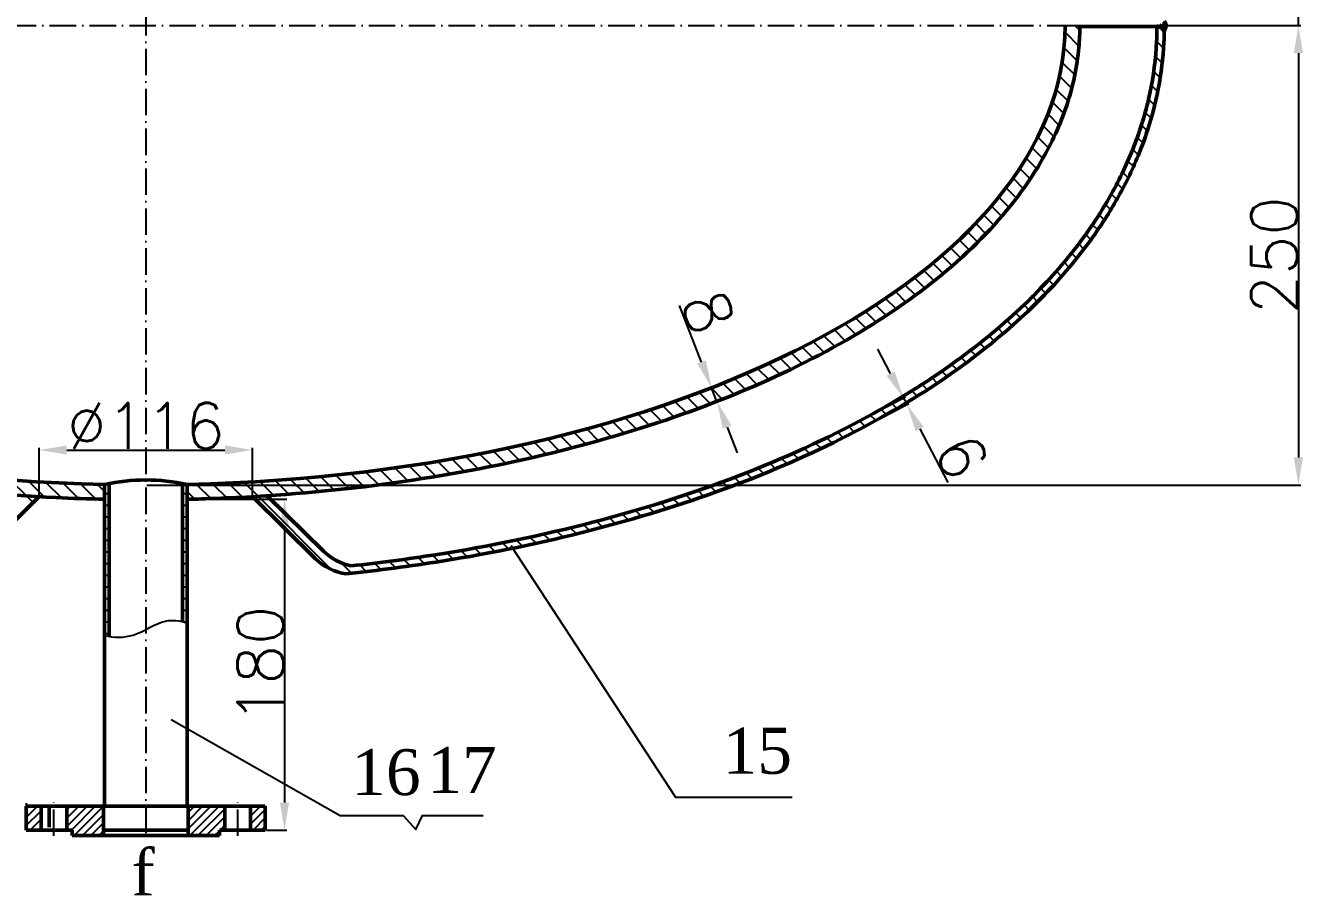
# Model space of a CAD drawing. Header units: millimetres. Extents: x 1843 to 5362, y -55 to 1852.
# Drawn here: x 2645 to 3341, y -52 to 421 of the extents above; entities that cross this region are included whole.
import ezdxf

# ---------------------------------------------------------------- set-up
doc = ezdxf.new("R2010")
doc.units = ezdxf.units.MM
doc.header["$LTSCALE"] = 1.2
doc.linetypes.add('ACAD_ISO10W100', pattern=[18, 12, -3, 0, -3])
for name, color, linetype in [('中心线', 211, 'ACAD_ISO10W100'), ('剖面线', 2, 'Continuous'), ('填充线', 70, 'Continuous'), ('标注线', 131, 'Continuous')]:
    doc.layers.add(name, color=color, linetype=linetype)
doc.layers.add('实体线', color=2, linetype='Continuous', lineweight=50)
doc.styles.get("Standard").update_dxf_attribs({"font": 'txt', "bigfont": 'gbcbig.shx'})
doc.dimstyles.new('ISO-25', dxfattribs={"dimtxt": 25, "dimasz": 15, "dimexe": 1.25, "dimexo": 0.625, "dimtad": 1, "dimdsep": 46, "dimtxsty": 'Standard', "dimcen": 2.5, "dimadec": 0, "dimazin": 0, "dimtfac": 1, "dimtmove": 0, "dimatfit": 3, "dimfxl": 1, "dimarcsym": 0})

# ---------------------------------------------------------------- blocks, each defined once
blk = doc.blocks.new('*D27')
at = {"layer": 'Defpoints', "color": 0}
for p in [(2733.26, 163.15), (2775.76, -16.85), (2786.19, -16.85)]:
    blk.add_point(p, dxfattribs=at)
at = {"layer": '标注线', "color": 0, "lineweight": -2}
for p, q in [((2733.88, 163.15), (2787.44, 163.15)), ((2786.19, 148.15), (2786.19, -1.85)), ((2776.38, -16.85), (2787.44, -16.85))]:
    blk.add_line(p, q, dxfattribs=at)
at = {"layer": '标注线', "color": 0}
for points in [[(2783.69, 148.15), (2788.69, 148.15), (2786.19, 163.15)], [(2783.69, -1.85), (2788.69, -1.85), (2786.19, -16.85)]]:
    blk.add_solid(points, dxfattribs=at)
at = {"layer": '标注线', "color": 0, "insert": (2773.07, 73.15), "char_height": 25, "attachment_point": 5, "rotation": 90}
blk.add_mtext('180', dxfattribs=at)
blk = doc.blocks.new('*D28')
at = {"layer": 'Defpoints', "color": 0}
for p in [(2768.76, 189.96), (2652.76, 164.57), (2768.76, 164.57)]:
    blk.add_point(p, dxfattribs=at)
at = {"layer": '标注线', "color": 0, "lineweight": -2}
for p, q in [((2652.76, 165.2), (2652.76, 191.21)), ((2667.76, 189.96), (2753.76, 189.96)), ((2768.76, 165.2), (2768.76, 191.21))]:
    blk.add_line(p, q, dxfattribs=at)
at = {"layer": '标注线', "color": 0}
for points in [[(2667.76, 192.46), (2667.76, 187.46), (2652.76, 189.96)], [(2753.76, 192.46), (2753.76, 187.46), (2768.76, 189.96)]]:
    blk.add_solid(points, dxfattribs=at)
at = {"layer": '标注线', "color": 0, "insert": (2710.76, 203.08), "char_height": 25, "attachment_point": 5}
blk.add_mtext('%%C116', dxfattribs=at)
blk = doc.blocks.new('*D29')
at = {"layer": 'Defpoints', "color": 0}
for p in [(3018.51, 223.87), (3018.51, 223.87), (3021.42, 216.42)]:
    blk.add_point(p, dxfattribs=at)
at = {"layer": '标注线', "color": 0, "lineweight": -2}
for p, q in [((3013.05, 237.84), (3001.08, 268.5)), ((3017.93, 223.64), (3017.35, 223.41)), ((3021.42, 216.42), (3018.51, 223.87)), ((3020.84, 216.19), (3020.26, 215.96)), ((3026.88, 202.44), (3032.33, 188.47))]:
    blk.add_line(p, q, dxfattribs=at)
at = {"layer": '标注线', "color": 0}
for points in [[(3015.38, 238.75), (3010.72, 236.93), (3018.51, 223.87)], [(3029.2, 203.35), (3024.55, 201.53), (3021.42, 216.42)]]:
    blk.add_solid(points, dxfattribs=at)
at = {"layer": '标注线', "color": 0, "insert": (3016.56, 264.93), "char_height": 25, "attachment_point": 5, "rotation": 291.33061}
blk.add_mtext('8', dxfattribs=at)
blk = doc.blocks.new('*D30')
at = {"layer": 'Defpoints', "color": 0}
for p in [(3210.76, 420.9), (2710.76, 170.9), (3337.65, 170.9)]:
    blk.add_point(p, dxfattribs=at)
at = {"layer": '标注线', "color": 0, "lineweight": -2}
for p, q in [((3211.38, 420.9), (3338.9, 420.9)), ((3337.65, 405.9), (3337.65, 185.9)), ((2711.38, 170.9), (3338.9, 170.9))]:
    blk.add_line(p, q, dxfattribs=at)
at = {"layer": '标注线', "color": 0}
for points in [[(3335.15, 405.9), (3340.15, 405.9), (3337.65, 420.9)], [(3335.15, 185.9), (3340.15, 185.9), (3337.65, 170.9)]]:
    blk.add_solid(points, dxfattribs=at)
at = {"layer": '标注线', "color": 0, "insert": (3324.52, 295.9), "char_height": 25, "attachment_point": 5, "rotation": 90}
blk.add_mtext('250', dxfattribs=at)
blk = doc.blocks.new('*D31')
at = {"layer": 'Defpoints', "color": 0}
for p in [(3210.76, 445.9), (3337.65, 445.9), (3210.76, 420.9)]:
    blk.add_point(p, dxfattribs=at)
at = {"layer": '标注线', "color": 0, "lineweight": -2}
for p, q in [((3337.65, 460.9), (3337.65, 518.82)), ((3211.38, 445.9), (3338.9, 445.9)), ((3337.65, 420.9), (3337.65, 445.9)), ((3211.38, 420.9), (3338.9, 420.9)), ((3337.65, 405.9), (3337.65, 390.9))]:
    blk.add_line(p, q, dxfattribs=at)
at = {"layer": '标注线', "color": 0}
for points in [[(3335.15, 460.9), (3340.15, 460.9), (3337.65, 445.9)], [(3335.15, 405.9), (3340.15, 405.9), (3337.65, 420.9)]]:
    blk.add_solid(points, dxfattribs=at)
at = {"layer": '标注线', "color": 0, "insert": (3324.52, 497.36), "char_height": 25, "attachment_point": 5, "rotation": 90}
blk.add_mtext('25', dxfattribs=at)

msp = doc.modelspace()

# ---------------------------------------------------------------- hatches: boundary and pattern name
at = {"layer": '填充线'}
h = msp.add_hatch(dxfattribs=at)
h.set_pattern_fill('ANSI31', color=256, scale=2, angle=90, style=0)
edge = h.paths.add_edge_path()
edge.add_ellipse((2710.757, 420.9), major_axis=(-500, 0), ratio=0.5, start_angle=360, end_angle=447.420819, ccw=False)
edge.add_line((2210.757, 420.9), (2202.757, 420.9))
edge.add_spline(control_points=[(2202.757, 420.9), (2202.757, 413.134), (2203.438, 405.367), (2206.151, 389.924), (2208.181, 382.249), (2213.556, 367.066), (2216.9, 359.559), (2228.729, 337.571), (2239.05, 323.429), (2264.21, 296.413), (2279.049, 283.535), (2312.78, 259.34), (2331.673, 248.023), (2372.959, 227.228), (2395.353, 217.751), (2442.995, 200.886), (2468.243, 193.499), (2520.858, 181.015), (2548.225, 175.919), (2604.28, 168.159), (2632.967, 165.496), (2670.664, 163.66), (2679.455, 163.348), (2688.257, 163.152)], knot_values=[6.2831853, 6.2831853, 6.2831853, 6.2831853, 6.3707796, 6.3707796, 6.458374, 6.458374, 6.5459683, 6.5459683, 6.7189561, 6.7189561, 6.8919439, 6.8919439, 7.0649317, 7.0649317, 7.2379195, 7.2379195, 7.4109073, 7.4109073, 7.5838951, 7.5838951, 7.7568829, 7.7568829, 7.8093242, 7.8093242, 7.8093242, 7.8093242], degree=3, periodic=0)
edge.add_line((2688.257, 163.152), (2688.257, 171.154))
edge = h.paths.add_edge_path()
edge.add_spline(control_points=[(2733.257, 163.152), (2738.499, 163.269), (2743.737, 163.427), (2777.949, 164.727), (2806.74, 167.085), (2863.106, 174.248), (2890.679, 179.052), (2943.801, 190.973), (2969.349, 198.089), (3017.679, 214.439), (3040.459, 223.673), (3082.593, 244.013), (3101.947, 255.119), (3136.662, 278.927), (3152.025, 291.629), (3178.285, 318.333), (3189.183, 332.336), (3203.489, 356.842), (3208.169, 367.094), (3215.067, 387.899), (3217.283, 398.451), (3218.581, 412.996), (3218.757, 416.948), (3218.757, 420.9)], knot_values=[7.8986391, 7.8986391, 7.8986391, 7.8986391, 7.9298707, 7.9298707, 8.1028585, 8.1028585, 8.2758463, 8.2758463, 8.4488341, 8.4488341, 8.6218219, 8.6218219, 8.7948097, 8.7948097, 8.9677975, 8.9677975, 9.1407853, 9.1407853, 9.2604941, 9.2604941, 9.3802028, 9.3802028, 9.424778, 9.424778, 9.424778, 9.424778], degree=3, periodic=0)
edge.add_line((3218.757, 420.9), (3210.757, 420.9))
edge.add_ellipse((2710.757, 420.9), major_axis=(-500, 0), ratio=0.5, start_angle=452.579181, end_angle=540, ccw=False)
edge.add_line((2733.257, 171.154), (2733.257, 163.152))
h = msp.add_hatch(dxfattribs=at)
h.set_pattern_fill('ANSI37', color=256, scale=0.5, style=0)
edge = h.paths.add_edge_path()
edge.add_line((3264.757, 423.481), (3261.757, 421.4))
edge.add_line((3261.757, 421.4), (3260.757, 421.4))
edge.add_line((3260.757, 421.4), (3260.757, 420.9))
edge.add_spline(control_points=[(3260.757, 420.9), (3260.757, 420.734), (3260.757, 420.567), (3260.756, 420.4)], knot_values=[9.4233494, 9.4233494, 9.4233494, 9.4233494, 9.424778, 9.424778, 9.424778, 9.424778], degree=3, periodic=0)
edge.add_line((3260.756, 420.4), (3261.757, 420.4))
edge.add_line((3261.757, 420.4), (3264.763, 418.327))
edge.add_arc((3261.757, 420.9), 3.957, 319.430188, 400.701514)
h = msp.add_hatch(dxfattribs=at)
h.set_pattern_fill('ANSI31', color=256, scale=2, angle=135, style=0)
h.set_pattern_definition([(180, (0, 20.251), (-1e-15, -6.35), [])])
edge = h.paths.add_edge_path()
edge.add_arc((2710.757, 72.046), 101.629, 77.209124, 78.650459)
edge.add_line((2730.757, 171.688), (2730.757, 96.547))
edge.add_line((2730.757, 96.547), (2730.767, 96.544))
edge.add_line((2730.767, 96.544), (2730.776, 96.542))
edge.add_line((2730.776, 96.542), (2730.786, 96.54))
edge.add_line((2730.786, 96.54), (2730.796, 96.537))
edge.add_line((2730.796, 96.537), (2730.806, 96.535))
edge.add_line((2730.806, 96.535), (2730.815, 96.532))
edge.add_line((2730.815, 96.532), (2730.825, 96.53))
edge.add_line((2730.825, 96.53), (2730.835, 96.528))
edge.add_line((2730.835, 96.528), (2730.845, 96.525))
edge.add_line((2730.845, 96.525), (2730.854, 96.523))
edge.add_line((2730.854, 96.523), (2730.864, 96.52))
edge.add_line((2730.864, 96.52), (2730.874, 96.518))
edge.add_line((2730.874, 96.518), (2730.884, 96.515))
edge.add_line((2730.884, 96.515), (2730.893, 96.513))
edge.add_line((2730.893, 96.513), (2730.903, 96.511))
edge.add_line((2730.903, 96.511), (2730.913, 96.508))
edge.add_line((2730.913, 96.508), (2730.923, 96.506))
edge.add_line((2730.923, 96.506), (2730.933, 96.503))
edge.add_line((2730.933, 96.503), (2730.942, 96.501))
edge.add_line((2730.942, 96.501), (2730.952, 96.498))
edge.add_line((2730.952, 96.498), (2730.962, 96.496))
edge.add_line((2730.962, 96.496), (2730.972, 96.493))
edge.add_line((2730.972, 96.493), (2730.981, 96.491))
edge.add_line((2730.981, 96.491), (2730.991, 96.488))
edge.add_line((2730.991, 96.488), (2731.001, 96.486))
edge.add_line((2731.001, 96.486), (2731.011, 96.483))
edge.add_line((2731.011, 96.483), (2731.02, 96.481))
edge.add_line((2731.02, 96.481), (2731.03, 96.478))
edge.add_line((2731.03, 96.478), (2731.04, 96.476))
edge.add_line((2731.04, 96.476), (2731.05, 96.473))
edge.add_line((2731.05, 96.473), (2731.059, 96.471))
edge.add_line((2731.059, 96.471), (2731.069, 96.468))
edge.add_line((2731.069, 96.468), (2731.079, 96.466))
edge.add_line((2731.079, 96.466), (2731.089, 96.463))
edge.add_line((2731.089, 96.463), (2731.098, 96.461))
edge.add_line((2731.098, 96.461), (2731.108, 96.458))
edge.add_line((2731.108, 96.458), (2731.118, 96.456))
edge.add_line((2731.118, 96.456), (2731.128, 96.453))
edge.add_line((2731.128, 96.453), (2731.138, 96.451))
edge.add_line((2731.138, 96.451), (2731.147, 96.448))
edge.add_line((2731.147, 96.448), (2731.157, 96.446))
edge.add_line((2731.157, 96.446), (2731.167, 96.443))
edge.add_line((2731.167, 96.443), (2731.177, 96.441))
edge.add_line((2731.177, 96.441), (2731.186, 96.438))
edge.add_line((2731.186, 96.438), (2731.196, 96.436))
edge.add_line((2731.196, 96.436), (2731.206, 96.433))
edge.add_line((2731.206, 96.433), (2731.216, 96.43))
edge.add_line((2731.216, 96.43), (2731.225, 96.428))
edge.add_line((2731.225, 96.428), (2731.235, 96.425))
edge.add_line((2731.235, 96.425), (2731.245, 96.423))
edge.add_line((2731.245, 96.423), (2731.255, 96.42))
edge.add_line((2731.255, 96.42), (2731.264, 96.418))
edge.add_line((2731.264, 96.418), (2731.274, 96.415))
edge.add_line((2731.274, 96.415), (2731.284, 96.412))
edge.add_line((2731.284, 96.412), (2731.294, 96.41))
edge.add_line((2731.294, 96.41), (2731.303, 96.407))
edge.add_line((2731.303, 96.407), (2731.313, 96.405))
edge.add_line((2731.313, 96.405), (2731.323, 96.402))
edge.add_line((2731.323, 96.402), (2731.333, 96.4))
edge.add_line((2731.333, 96.4), (2731.343, 96.397))
edge.add_line((2731.343, 96.397), (2731.352, 96.394))
edge.add_line((2731.352, 96.394), (2731.362, 96.392))
edge.add_line((2731.362, 96.392), (2731.372, 96.389))
edge.add_line((2731.372, 96.389), (2731.382, 96.386))
edge.add_line((2731.382, 96.386), (2731.391, 96.384))
edge.add_line((2731.391, 96.384), (2731.401, 96.381))
edge.add_line((2731.401, 96.381), (2731.411, 96.379))
edge.add_line((2731.411, 96.379), (2731.421, 96.376))
edge.add_line((2731.421, 96.376), (2731.43, 96.373))
edge.add_line((2731.43, 96.373), (2731.44, 96.371))
edge.add_line((2731.44, 96.371), (2731.45, 96.368))
edge.add_line((2731.45, 96.368), (2731.46, 96.365))
edge.add_line((2731.46, 96.365), (2731.469, 96.363))
edge.add_line((2731.469, 96.363), (2731.479, 96.36))
edge.add_line((2731.479, 96.36), (2731.489, 96.357))
edge.add_line((2731.489, 96.357), (2731.499, 96.355))
edge.add_line((2731.499, 96.355), (2731.509, 96.352))
edge.add_line((2731.509, 96.352), (2731.518, 96.349))
edge.add_line((2731.518, 96.349), (2731.528, 96.347))
edge.add_line((2731.528, 96.347), (2731.538, 96.344))
edge.add_line((2731.538, 96.344), (2731.548, 96.341))
edge.add_line((2731.548, 96.341), (2731.557, 96.339))
edge.add_line((2731.557, 96.339), (2731.567, 96.336))
edge.add_line((2731.567, 96.336), (2731.577, 96.333))
edge.add_line((2731.577, 96.333), (2731.587, 96.331))
edge.add_line((2731.587, 96.331), (2731.596, 96.328))
edge.add_line((2731.596, 96.328), (2731.606, 96.325))
edge.add_line((2731.606, 96.325), (2731.616, 96.323))
edge.add_line((2731.616, 96.323), (2731.626, 96.32))
edge.add_line((2731.626, 96.32), (2731.636, 96.317))
edge.add_line((2731.636, 96.317), (2731.645, 96.315))
edge.add_line((2731.645, 96.315), (2731.655, 96.312))
edge.add_line((2731.655, 96.312), (2731.665, 96.309))
edge.add_line((2731.665, 96.309), (2731.675, 96.306))
edge.add_line((2731.675, 96.306), (2731.684, 96.304))
edge.add_line((2731.684, 96.304), (2731.694, 96.301))
edge.add_line((2731.694, 96.301), (2731.704, 96.298))
edge.add_line((2731.704, 96.298), (2731.714, 96.295))
edge.add_line((2731.714, 96.295), (2731.723, 96.293))
edge.add_line((2731.723, 96.293), (2731.733, 96.29))
edge.add_line((2731.733, 96.29), (2731.743, 96.287))
edge.add_line((2731.743, 96.287), (2731.753, 96.284))
edge.add_line((2731.753, 96.284), (2731.762, 96.282))
edge.add_line((2731.762, 96.282), (2731.772, 96.279))
edge.add_line((2731.772, 96.279), (2731.782, 96.276))
edge.add_line((2731.782, 96.276), (2731.792, 96.273))
edge.add_line((2731.792, 96.273), (2731.802, 96.271))
edge.add_line((2731.802, 96.271), (2731.811, 96.268))
edge.add_line((2731.811, 96.268), (2731.821, 96.265))
edge.add_line((2731.821, 96.265), (2731.831, 96.262))
edge.add_line((2731.831, 96.262), (2731.841, 96.26))
edge.add_line((2731.841, 96.26), (2731.85, 96.257))
edge.add_line((2731.85, 96.257), (2731.86, 96.254))
edge.add_line((2731.86, 96.254), (2731.87, 96.251))
edge.add_line((2731.87, 96.251), (2731.88, 96.248))
edge.add_line((2731.88, 96.248), (2731.889, 96.246))
edge.add_line((2731.889, 96.246), (2731.899, 96.243))
edge.add_line((2731.899, 96.243), (2731.909, 96.24))
edge.add_line((2731.909, 96.24), (2731.919, 96.237))
edge.add_line((2731.919, 96.237), (2731.929, 96.234))
edge.add_line((2731.929, 96.234), (2731.938, 96.232))
edge.add_line((2731.938, 96.232), (2731.948, 96.229))
edge.add_line((2731.948, 96.229), (2731.958, 96.226))
edge.add_line((2731.958, 96.226), (2731.968, 96.223))
edge.add_line((2731.968, 96.223), (2731.977, 96.22))
edge.add_line((2731.977, 96.22), (2731.987, 96.217))
edge.add_line((2731.987, 96.217), (2731.997, 96.215))
edge.add_line((2731.997, 96.215), (2732.007, 96.212))
edge.add_line((2732.007, 96.212), (2732.016, 96.209))
edge.add_line((2732.016, 96.209), (2732.026, 96.206))
edge.add_line((2732.026, 96.206), (2732.036, 96.203))
edge.add_line((2732.036, 96.203), (2732.046, 96.2))
edge.add_line((2732.046, 96.2), (2732.055, 96.198))
edge.add_line((2732.055, 96.198), (2732.065, 96.195))
edge.add_line((2732.065, 96.195), (2732.075, 96.192))
edge.add_line((2732.075, 96.192), (2732.085, 96.189))
edge.add_line((2732.085, 96.189), (2732.095, 96.186))
edge.add_line((2732.095, 96.186), (2732.104, 96.183))
edge.add_line((2732.104, 96.183), (2732.114, 96.18))
edge.add_line((2732.114, 96.18), (2732.124, 96.177))
edge.add_line((2732.124, 96.177), (2732.134, 96.175))
edge.add_line((2732.134, 96.175), (2732.143, 96.172))
edge.add_line((2732.143, 96.172), (2732.153, 96.169))
edge.add_line((2732.153, 96.169), (2732.163, 96.166))
edge.add_line((2732.163, 96.166), (2732.173, 96.163))
edge.add_line((2732.173, 96.163), (2732.182, 96.16))
edge.add_line((2732.182, 96.16), (2732.192, 96.157))
edge.add_line((2732.192, 96.157), (2732.202, 96.154))
edge.add_line((2732.202, 96.154), (2732.212, 96.151))
edge.add_line((2732.212, 96.151), (2732.222, 96.149))
edge.add_line((2732.222, 96.149), (2732.231, 96.146))
edge.add_line((2732.231, 96.146), (2732.241, 96.143))
edge.add_line((2732.241, 96.143), (2732.251, 96.14))
edge.add_line((2732.251, 96.14), (2732.261, 96.137))
edge.add_line((2732.261, 96.137), (2732.27, 96.134))
edge.add_line((2732.27, 96.134), (2732.28, 96.131))
edge.add_line((2732.28, 96.131), (2732.29, 96.128))
edge.add_line((2732.29, 96.128), (2732.3, 96.125))
edge.add_line((2732.3, 96.125), (2732.309, 96.122))
edge.add_line((2732.309, 96.122), (2732.319, 96.119))
edge.add_line((2732.319, 96.119), (2732.329, 96.116))
edge.add_line((2732.329, 96.116), (2732.339, 96.113))
edge.add_line((2732.339, 96.113), (2732.349, 96.11))
edge.add_line((2732.349, 96.11), (2732.358, 96.107))
edge.add_line((2732.358, 96.107), (2732.368, 96.104))
edge.add_line((2732.368, 96.104), (2732.378, 96.101))
edge.add_line((2732.378, 96.101), (2732.388, 96.099))
edge.add_line((2732.388, 96.099), (2732.397, 96.096))
edge.add_line((2732.397, 96.096), (2732.407, 96.093))
edge.add_line((2732.407, 96.093), (2732.417, 96.09))
edge.add_line((2732.417, 96.09), (2732.427, 96.087))
edge.add_line((2732.427, 96.087), (2732.436, 96.084))
edge.add_line((2732.436, 96.084), (2732.446, 96.081))
edge.add_line((2732.446, 96.081), (2732.456, 96.078))
edge.add_line((2732.456, 96.078), (2732.466, 96.075))
edge.add_line((2732.466, 96.075), (2732.476, 96.072))
edge.add_line((2732.476, 96.072), (2732.485, 96.069))
edge.add_line((2732.485, 96.069), (2732.495, 96.066))
edge.add_line((2732.495, 96.066), (2732.505, 96.063))
edge.add_line((2732.505, 96.063), (2732.515, 96.06))
edge.add_line((2732.515, 96.06), (2732.524, 96.057))
edge.add_line((2732.524, 96.057), (2732.534, 96.054))
edge.add_line((2732.534, 96.054), (2732.544, 96.051))
edge.add_line((2732.544, 96.051), (2732.554, 96.048))
edge.add_line((2732.554, 96.048), (2732.563, 96.045))
edge.add_line((2732.563, 96.045), (2732.573, 96.042))
edge.add_line((2732.573, 96.042), (2732.583, 96.038))
edge.add_line((2732.583, 96.038), (2732.593, 96.035))
edge.add_line((2732.593, 96.035), (2732.602, 96.032))
edge.add_line((2732.602, 96.032), (2732.612, 96.029))
edge.add_line((2732.612, 96.029), (2732.622, 96.026))
edge.add_line((2732.622, 96.026), (2732.632, 96.023))
edge.add_line((2732.632, 96.023), (2732.642, 96.02))
edge.add_line((2732.642, 96.02), (2732.651, 96.017))
edge.add_line((2732.651, 96.017), (2732.661, 96.014))
edge.add_line((2732.661, 96.014), (2732.671, 96.011))
edge.add_line((2732.671, 96.011), (2732.681, 96.008))
edge.add_line((2732.681, 96.008), (2732.69, 96.005))
edge.add_line((2732.69, 96.005), (2732.7, 96.002))
edge.add_line((2732.7, 96.002), (2732.71, 95.999))
edge.add_line((2732.71, 95.999), (2732.72, 95.996))
edge.add_line((2732.72, 95.996), (2732.729, 95.993))
edge.add_line((2732.729, 95.993), (2732.739, 95.989))
edge.add_line((2732.739, 95.989), (2732.749, 95.986))
edge.add_line((2732.749, 95.986), (2732.759, 95.983))
edge.add_line((2732.759, 95.983), (2732.769, 95.98))
edge.add_line((2732.769, 95.98), (2732.778, 95.977))
edge.add_line((2732.778, 95.977), (2732.788, 95.974))
edge.add_line((2732.788, 95.974), (2732.798, 95.971))
edge.add_line((2732.798, 95.971), (2732.808, 95.968))
edge.add_line((2732.808, 95.968), (2732.817, 95.965))
edge.add_line((2732.817, 95.965), (2732.827, 95.962))
edge.add_line((2732.827, 95.962), (2732.837, 95.958))
edge.add_line((2732.837, 95.958), (2732.847, 95.955))
edge.add_line((2732.847, 95.955), (2732.856, 95.952))
edge.add_line((2732.856, 95.952), (2732.866, 95.949))
edge.add_line((2732.866, 95.949), (2732.876, 95.946))
edge.add_line((2732.876, 95.946), (2732.886, 95.943))
edge.add_line((2732.886, 95.943), (2732.896, 95.94))
edge.add_line((2732.896, 95.94), (2732.905, 95.937))
edge.add_line((2732.905, 95.937), (2732.915, 95.933))
edge.add_line((2732.915, 95.933), (2732.925, 95.93))
edge.add_line((2732.925, 95.93), (2732.935, 95.927))
edge.add_line((2732.935, 95.927), (2732.944, 95.924))
edge.add_line((2732.944, 95.924), (2732.954, 95.921))
edge.add_line((2732.954, 95.921), (2732.964, 95.918))
edge.add_line((2732.964, 95.918), (2732.974, 95.914))
edge.add_line((2732.974, 95.914), (2732.983, 95.911))
edge.add_line((2732.983, 95.911), (2732.993, 95.908))
edge.add_line((2732.993, 95.908), (2733.003, 95.905))
edge.add_line((2733.003, 95.905), (2733.013, 95.902))
edge.add_line((2733.013, 95.902), (2733.022, 95.899))
edge.add_line((2733.022, 95.899), (2733.032, 95.895))
edge.add_line((2733.032, 95.895), (2733.042, 95.892))
edge.add_line((2733.042, 95.892), (2733.052, 95.889))
edge.add_line((2733.052, 95.889), (2733.062, 95.886))
edge.add_line((2733.062, 95.886), (2733.071, 95.883))
edge.add_line((2733.071, 95.883), (2733.081, 95.879))
edge.add_line((2733.081, 95.879), (2733.091, 95.876))
edge.add_line((2733.091, 95.876), (2733.101, 95.873))
edge.add_line((2733.101, 95.873), (2733.11, 95.87))
edge.add_line((2733.11, 95.87), (2733.12, 95.867))
edge.add_line((2733.12, 95.867), (2733.13, 95.863))
edge.add_line((2733.13, 95.863), (2733.14, 95.86))
edge.add_line((2733.14, 95.86), (2733.149, 95.857))
edge.add_line((2733.149, 95.857), (2733.159, 95.854))
edge.add_line((2733.159, 95.854), (2733.169, 95.85))
edge.add_line((2733.169, 95.85), (2733.179, 95.847))
edge.add_line((2733.179, 95.847), (2733.188, 95.844))
edge.add_line((2733.188, 95.844), (2733.198, 95.841))
edge.add_line((2733.198, 95.841), (2733.208, 95.838))
edge.add_line((2733.208, 95.838), (2733.218, 95.834))
edge.add_line((2733.218, 95.834), (2733.228, 95.831))
edge.add_line((2733.228, 95.831), (2733.237, 95.828))
edge.add_line((2733.237, 95.828), (2733.247, 95.825))
edge.add_line((2733.247, 95.825), (2733.257, 95.821))
edge.add_line((2733.257, 95.821), (2733.257, 171.154))
edge = h.paths.add_edge_path()
edge.add_arc((2710.757, 72.046), 101.629, 101.349541, 102.790876)
edge.add_line((2688.257, 171.154), (2688.257, 89.086))
edge.add_line((2688.257, 89.086), (2688.267, 89.084))
edge.add_line((2688.267, 89.084), (2688.276, 89.082))
edge.add_line((2688.276, 89.082), (2688.286, 89.079))
edge.add_line((2688.286, 89.079), (2688.296, 89.077))
edge.add_line((2688.296, 89.077), (2688.305, 89.075))
edge.add_line((2688.305, 89.075), (2688.315, 89.072))
edge.add_line((2688.315, 89.072), (2688.325, 89.07))
edge.add_line((2688.325, 89.07), (2688.334, 89.068))
edge.add_line((2688.334, 89.068), (2688.344, 89.065))
edge.add_line((2688.344, 89.065), (2688.354, 89.063))
edge.add_line((2688.354, 89.063), (2688.364, 89.061))
edge.add_line((2688.364, 89.061), (2688.373, 89.058))
edge.add_line((2688.373, 89.058), (2688.383, 89.056))
edge.add_line((2688.383, 89.056), (2688.393, 89.054))
edge.add_line((2688.393, 89.054), (2688.402, 89.051))
edge.add_line((2688.402, 89.051), (2688.412, 89.049))
edge.add_line((2688.412, 89.049), (2688.422, 89.047))
edge.add_line((2688.422, 89.047), (2688.431, 89.044))
edge.add_line((2688.431, 89.044), (2688.441, 89.042))
edge.add_line((2688.441, 89.042), (2688.451, 89.04))
edge.add_line((2688.451, 89.04), (2688.461, 89.038))
edge.add_line((2688.461, 89.038), (2688.47, 89.035))
edge.add_line((2688.47, 89.035), (2688.48, 89.033))
edge.add_line((2688.48, 89.033), (2688.49, 89.031))
edge.add_line((2688.49, 89.031), (2688.499, 89.028))
edge.add_line((2688.499, 89.028), (2688.509, 89.026))
edge.add_line((2688.509, 89.026), (2688.519, 89.024))
edge.add_line((2688.519, 89.024), (2688.529, 89.022))
edge.add_line((2688.529, 89.022), (2688.538, 89.019))
edge.add_line((2688.538, 89.019), (2688.548, 89.017))
edge.add_line((2688.548, 89.017), (2688.558, 89.015))
edge.add_line((2688.558, 89.015), (2688.567, 89.012))
edge.add_line((2688.567, 89.012), (2688.577, 89.01))
edge.add_line((2688.577, 89.01), (2688.587, 89.008))
edge.add_line((2688.587, 89.008), (2688.597, 89.006))
edge.add_line((2688.597, 89.006), (2688.606, 89.003))
edge.add_line((2688.606, 89.003), (2688.616, 89.001))
edge.add_line((2688.616, 89.001), (2688.626, 88.999))
edge.add_line((2688.626, 88.999), (2688.635, 88.997))
edge.add_line((2688.635, 88.997), (2688.645, 88.994))
edge.add_line((2688.645, 88.994), (2688.655, 88.992))
edge.add_line((2688.655, 88.992), (2688.665, 88.99))
edge.add_line((2688.665, 88.99), (2688.674, 88.988))
edge.add_line((2688.674, 88.988), (2688.684, 88.985))
edge.add_line((2688.684, 88.985), (2688.694, 88.983))
edge.add_line((2688.694, 88.983), (2688.703, 88.981))
edge.add_line((2688.703, 88.981), (2688.713, 88.979))
edge.add_line((2688.713, 88.979), (2688.723, 88.977))
edge.add_line((2688.723, 88.977), (2688.733, 88.974))
edge.add_line((2688.733, 88.974), (2688.742, 88.972))
edge.add_line((2688.742, 88.972), (2688.752, 88.97))
edge.add_line((2688.752, 88.97), (2688.762, 88.968))
edge.add_line((2688.762, 88.968), (2688.772, 88.965))
edge.add_line((2688.772, 88.965), (2688.781, 88.963))
edge.add_line((2688.781, 88.963), (2688.791, 88.961))
edge.add_line((2688.791, 88.961), (2688.801, 88.959))
edge.add_line((2688.801, 88.959), (2688.81, 88.957))
edge.add_line((2688.81, 88.957), (2688.82, 88.954))
edge.add_line((2688.82, 88.954), (2688.83, 88.952))
edge.add_line((2688.83, 88.952), (2688.84, 88.95))
edge.add_line((2688.84, 88.95), (2688.849, 88.948))
edge.add_line((2688.849, 88.948), (2688.859, 88.946))
edge.add_line((2688.859, 88.946), (2688.869, 88.943))
edge.add_line((2688.869, 88.943), (2688.879, 88.941))
edge.add_line((2688.879, 88.941), (2688.888, 88.939))
edge.add_line((2688.888, 88.939), (2688.898, 88.937))
edge.add_line((2688.898, 88.937), (2688.908, 88.935))
edge.add_line((2688.908, 88.935), (2688.918, 88.933))
edge.add_line((2688.918, 88.933), (2688.927, 88.93))
edge.add_line((2688.927, 88.93), (2688.937, 88.928))
edge.add_line((2688.937, 88.928), (2688.947, 88.926))
edge.add_line((2688.947, 88.926), (2688.956, 88.924))
edge.add_line((2688.956, 88.924), (2688.966, 88.922))
edge.add_line((2688.966, 88.922), (2688.976, 88.92))
edge.add_line((2688.976, 88.92), (2688.986, 88.917))
edge.add_line((2688.986, 88.917), (2688.995, 88.915))
edge.add_line((2688.995, 88.915), (2689.005, 88.913))
edge.add_line((2689.005, 88.913), (2689.015, 88.911))
edge.add_line((2689.015, 88.911), (2689.025, 88.909))
edge.add_line((2689.025, 88.909), (2689.034, 88.907))
edge.add_line((2689.034, 88.907), (2689.044, 88.905))
edge.add_line((2689.044, 88.905), (2689.054, 88.903))
edge.add_line((2689.054, 88.903), (2689.064, 88.9))
edge.add_line((2689.064, 88.9), (2689.073, 88.898))
edge.add_line((2689.073, 88.898), (2689.083, 88.896))
edge.add_line((2689.083, 88.896), (2689.093, 88.894))
edge.add_line((2689.093, 88.894), (2689.103, 88.892))
edge.add_line((2689.103, 88.892), (2689.112, 88.89))
edge.add_line((2689.112, 88.89), (2689.122, 88.888))
edge.add_line((2689.122, 88.888), (2689.132, 88.886))
edge.add_line((2689.132, 88.886), (2689.142, 88.883))
edge.add_line((2689.142, 88.883), (2689.151, 88.881))
edge.add_line((2689.151, 88.881), (2689.161, 88.879))
edge.add_line((2689.161, 88.879), (2689.171, 88.877))
edge.add_line((2689.171, 88.877), (2689.181, 88.875))
edge.add_line((2689.181, 88.875), (2689.19, 88.873))
edge.add_line((2689.19, 88.873), (2689.2, 88.871))
edge.add_line((2689.2, 88.871), (2689.21, 88.869))
edge.add_line((2689.21, 88.869), (2689.22, 88.867))
edge.add_line((2689.22, 88.867), (2689.229, 88.865))
edge.add_line((2689.229, 88.865), (2689.239, 88.863))
edge.add_line((2689.239, 88.863), (2689.249, 88.86))
edge.add_line((2689.249, 88.86), (2689.259, 88.858))
edge.add_line((2689.259, 88.858), (2689.268, 88.856))
edge.add_line((2689.268, 88.856), (2689.278, 88.854))
edge.add_line((2689.278, 88.854), (2689.288, 88.852))
edge.add_line((2689.288, 88.852), (2689.298, 88.85))
edge.add_line((2689.298, 88.85), (2689.307, 88.848))
edge.add_line((2689.307, 88.848), (2689.317, 88.846))
edge.add_line((2689.317, 88.846), (2689.327, 88.844))
edge.add_line((2689.327, 88.844), (2689.337, 88.842))
edge.add_line((2689.337, 88.842), (2689.346, 88.84))
edge.add_line((2689.346, 88.84), (2689.356, 88.838))
edge.add_line((2689.356, 88.838), (2689.366, 88.836))
edge.add_line((2689.366, 88.836), (2689.376, 88.834))
edge.add_line((2689.376, 88.834), (2689.386, 88.832))
edge.add_line((2689.386, 88.832), (2689.395, 88.83))
edge.add_line((2689.395, 88.83), (2689.405, 88.828))
edge.add_line((2689.405, 88.828), (2689.415, 88.826))
edge.add_line((2689.415, 88.826), (2689.425, 88.824))
edge.add_line((2689.425, 88.824), (2689.434, 88.822))
edge.add_line((2689.434, 88.822), (2689.444, 88.82))
edge.add_line((2689.444, 88.82), (2689.454, 88.818))
edge.add_line((2689.454, 88.818), (2689.464, 88.816))
edge.add_line((2689.464, 88.816), (2689.473, 88.814))
edge.add_line((2689.473, 88.814), (2689.483, 88.812))
edge.add_line((2689.483, 88.812), (2689.493, 88.81))
edge.add_line((2689.493, 88.81), (2689.503, 88.808))
edge.add_line((2689.503, 88.808), (2689.512, 88.806))
edge.add_line((2689.512, 88.806), (2689.522, 88.804))
edge.add_line((2689.522, 88.804), (2689.532, 88.802))
edge.add_line((2689.532, 88.802), (2689.542, 88.8))
edge.add_line((2689.542, 88.8), (2689.552, 88.798))
edge.add_line((2689.552, 88.798), (2689.561, 88.796))
edge.add_line((2689.561, 88.796), (2689.571, 88.794))
edge.add_line((2689.571, 88.794), (2689.581, 88.792))
edge.add_line((2689.581, 88.792), (2689.591, 88.79))
edge.add_line((2689.591, 88.79), (2689.6, 88.788))
edge.add_line((2689.6, 88.788), (2689.61, 88.786))
edge.add_line((2689.61, 88.786), (2689.62, 88.784))
edge.add_line((2689.62, 88.784), (2689.63, 88.782))
edge.add_line((2689.63, 88.782), (2689.64, 88.78))
edge.add_line((2689.64, 88.78), (2689.649, 88.778))
edge.add_line((2689.649, 88.778), (2689.659, 88.776))
edge.add_line((2689.659, 88.776), (2689.669, 88.774))
edge.add_line((2689.669, 88.774), (2689.679, 88.772))
edge.add_line((2689.679, 88.772), (2689.688, 88.77))
edge.add_line((2689.688, 88.77), (2689.698, 88.768))
edge.add_line((2689.698, 88.768), (2689.708, 88.766))
edge.add_line((2689.708, 88.766), (2689.718, 88.764))
edge.add_line((2689.718, 88.764), (2689.728, 88.762))
edge.add_line((2689.728, 88.762), (2689.737, 88.76))
edge.add_line((2689.737, 88.76), (2689.747, 88.758))
edge.add_line((2689.747, 88.758), (2689.757, 88.757))
edge.add_line((2689.757, 88.757), (2689.767, 88.755))
edge.add_line((2689.767, 88.755), (2689.776, 88.753))
edge.add_line((2689.776, 88.753), (2689.786, 88.751))
edge.add_line((2689.786, 88.751), (2689.796, 88.749))
edge.add_line((2689.796, 88.749), (2689.806, 88.747))
edge.add_line((2689.806, 88.747), (2689.816, 88.745))
edge.add_line((2689.816, 88.745), (2689.825, 88.743))
edge.add_line((2689.825, 88.743), (2689.835, 88.741))
edge.add_line((2689.835, 88.741), (2689.845, 88.739))
edge.add_line((2689.845, 88.739), (2689.855, 88.737))
edge.add_line((2689.855, 88.737), (2689.864, 88.736))
edge.add_line((2689.864, 88.736), (2689.874, 88.734))
edge.add_line((2689.874, 88.734), (2689.884, 88.732))
edge.add_line((2689.884, 88.732), (2689.894, 88.73))
edge.add_line((2689.894, 88.73), (2689.904, 88.728))
edge.add_line((2689.904, 88.728), (2689.913, 88.726))
edge.add_line((2689.913, 88.726), (2689.923, 88.724))
edge.add_line((2689.923, 88.724), (2689.933, 88.722))
edge.add_line((2689.933, 88.722), (2689.943, 88.72))
edge.add_line((2689.943, 88.72), (2689.953, 88.719))
edge.add_line((2689.953, 88.719), (2689.962, 88.717))
edge.add_line((2689.962, 88.717), (2689.972, 88.715))
edge.add_line((2689.972, 88.715), (2689.982, 88.713))
edge.add_line((2689.982, 88.713), (2689.992, 88.711))
edge.add_line((2689.992, 88.711), (2690.002, 88.709))
edge.add_line((2690.002, 88.709), (2690.011, 88.707))
edge.add_line((2690.011, 88.707), (2690.021, 88.706))
edge.add_line((2690.021, 88.706), (2690.031, 88.704))
edge.add_line((2690.031, 88.704), (2690.041, 88.702))
edge.add_line((2690.041, 88.702), (2690.051, 88.7))
edge.add_line((2690.051, 88.7), (2690.06, 88.698))
edge.add_line((2690.06, 88.698), (2690.07, 88.696))
edge.add_line((2690.07, 88.696), (2690.08, 88.695))
edge.add_line((2690.08, 88.695), (2690.09, 88.693))
edge.add_line((2690.09, 88.693), (2690.099, 88.691))
edge.add_line((2690.099, 88.691), (2690.109, 88.689))
edge.add_line((2690.109, 88.689), (2690.119, 88.687))
edge.add_line((2690.119, 88.687), (2690.129, 88.685))
edge.add_line((2690.129, 88.685), (2690.139, 88.684))
edge.add_line((2690.139, 88.684), (2690.148, 88.682))
edge.add_line((2690.148, 88.682), (2690.158, 88.68))
edge.add_line((2690.158, 88.68), (2690.168, 88.678))
edge.add_line((2690.168, 88.678), (2690.178, 88.676))
edge.add_line((2690.178, 88.676), (2690.188, 88.675))
edge.add_line((2690.188, 88.675), (2690.197, 88.673))
edge.add_line((2690.197, 88.673), (2690.207, 88.671))
edge.add_line((2690.207, 88.671), (2690.217, 88.669))
edge.add_line((2690.217, 88.669), (2690.227, 88.667))
edge.add_line((2690.227, 88.667), (2690.237, 88.666))
edge.add_line((2690.237, 88.666), (2690.246, 88.664))
edge.add_line((2690.246, 88.664), (2690.256, 88.662))
edge.add_line((2690.256, 88.662), (2690.266, 88.66))
edge.add_line((2690.266, 88.66), (2690.276, 88.658))
edge.add_line((2690.276, 88.658), (2690.286, 88.657))
edge.add_line((2690.286, 88.657), (2690.296, 88.655))
edge.add_line((2690.296, 88.655), (2690.305, 88.653))
edge.add_line((2690.305, 88.653), (2690.315, 88.651))
edge.add_line((2690.315, 88.651), (2690.325, 88.65))
edge.add_line((2690.325, 88.65), (2690.335, 88.648))
edge.add_line((2690.335, 88.648), (2690.345, 88.646))
edge.add_line((2690.345, 88.646), (2690.354, 88.644))
edge.add_line((2690.354, 88.644), (2690.364, 88.643))
edge.add_line((2690.364, 88.643), (2690.374, 88.641))
edge.add_line((2690.374, 88.641), (2690.384, 88.639))
edge.add_line((2690.384, 88.639), (2690.394, 88.637))
edge.add_line((2690.394, 88.637), (2690.403, 88.636))
edge.add_line((2690.403, 88.636), (2690.413, 88.634))
edge.add_line((2690.413, 88.634), (2690.423, 88.632))
edge.add_line((2690.423, 88.632), (2690.433, 88.63))
edge.add_line((2690.433, 88.63), (2690.443, 88.629))
edge.add_line((2690.443, 88.629), (2690.452, 88.627))
edge.add_line((2690.452, 88.627), (2690.462, 88.625))
edge.add_line((2690.462, 88.625), (2690.472, 88.624))
edge.add_line((2690.472, 88.624), (2690.482, 88.622))
edge.add_line((2690.482, 88.622), (2690.492, 88.62))
edge.add_line((2690.492, 88.62), (2690.502, 88.618))
edge.add_line((2690.502, 88.618), (2690.511, 88.617))
edge.add_line((2690.511, 88.617), (2690.521, 88.615))
edge.add_line((2690.521, 88.615), (2690.531, 88.613))
edge.add_line((2690.531, 88.613), (2690.541, 88.612))
edge.add_line((2690.541, 88.612), (2690.551, 88.61))
edge.add_line((2690.551, 88.61), (2690.56, 88.608))
edge.add_line((2690.56, 88.608), (2690.57, 88.607))
edge.add_line((2690.57, 88.607), (2690.58, 88.605))
edge.add_line((2690.58, 88.605), (2690.59, 88.603))
edge.add_line((2690.59, 88.603), (2690.6, 88.602))
edge.add_line((2690.6, 88.602), (2690.61, 88.6))
edge.add_line((2690.61, 88.6), (2690.619, 88.598))
edge.add_line((2690.619, 88.598), (2690.629, 88.596))
edge.add_line((2690.629, 88.596), (2690.639, 88.595))
edge.add_line((2690.639, 88.595), (2690.649, 88.593))
edge.add_line((2690.649, 88.593), (2690.659, 88.591))
edge.add_line((2690.659, 88.591), (2690.668, 88.59))
edge.add_line((2690.668, 88.59), (2690.678, 88.588))
edge.add_line((2690.678, 88.588), (2690.688, 88.587))
edge.add_line((2690.688, 88.587), (2690.698, 88.585))
edge.add_line((2690.698, 88.585), (2690.708, 88.583))
edge.add_line((2690.708, 88.583), (2690.718, 88.582))
edge.add_line((2690.718, 88.582), (2690.727, 88.58))
edge.add_line((2690.727, 88.58), (2690.737, 88.578))
edge.add_line((2690.737, 88.578), (2690.747, 88.577))
edge.add_line((2690.747, 88.577), (2690.757, 88.575))
edge.add_line((2690.757, 88.575), (2690.757, 171.688))
h = msp.add_hatch(dxfattribs=at)
h.set_pattern_fill('ANSI31', color=256, style=0)
h.set_pattern_definition([(45, (-232.1634, 165.417), (-2.245064, 2.245064), [])])
h.paths.add_polyline_path([(2767.757, -16.848), (2775.757, -16.848), (2775.757, -3.848), (2767.757, -3.848)])
h.paths.add_polyline_path([(2753.757, -3.848), (2733.757, -3.848), (2733.757, -19.848), (2750.757, -19.848), (2750.757, -16.848), (2753.757, -16.848)])
h.paths.add_polyline_path([(2667.757, -3.848), (2667.757, -16.848), (2670.757, -16.848), (2670.757, -19.848), (2687.757, -19.848), (2687.757, -3.848)])
h.paths.add_polyline_path([(2653.757, -3.848), (2645.757, -3.848), (2645.757, -16.848), (2653.757, -16.848)])

# ---------------------------------------------------------------- linework, layer by layer
at = {"layer": '中心线'}
for p, q in [((2710.757, 1601.737), (2710.757, -23.643)), ((2202.757, 420.9), (3218.757, 420.9)), ((2760.757, -20.019), (2760.757, 0.046)), ((2645.758, -2.199), (2645.758, -17.229)), ((2660.757, -20.019), (2660.757, -0.245))]:
    msp.add_line(p, q, dxfattribs=at)
at = {"layer": '剖面线'}
msp.add_open_spline([(2688.257, 89.086), (2693.425, 87.83), (2705.745, 87.64), (2718.993, 98.533), (2729.269, 97.152), (2733.257, 95.821)], degree=3, knots=[12.9212223, 12.9212223, 12.9212223, 12.9212223, 28.1464573, 47.373725, 59.6577446, 59.6577446, 59.6577446, 59.6577446], dxfattribs=at)
at = {"layer": '填充线'}
for p, q in [((3264.718, 417.187), (3261.505, 420.4)), ((3264.333, 408.591), (3260.549, 412.376)), ((3263.577, 400.368), (3259.94, 404.005)), ((3262.492, 392.472), (3258.979, 395.986)), ((3261.113, 384.871), (3257.704, 388.28)), ((3259.467, 377.537), (3256.147, 380.856)), ((3257.578, 370.446), (3254.334, 373.689)), ((3255.465, 363.578), (3252.287, 366.757)), ((3253.145, 356.918), (3250.023, 360.04)), ((3250.632, 350.45), (3247.559, 353.523)), ((3245.078, 338.044), (3242.083, 341.039)), ((3247.94, 344.163), (3244.909, 347.194)), ((3242.057, 332.085), (3239.093, 335.049)), ((3238.886, 326.276), (3235.948, 329.213)), ((3235.571, 320.61), (3232.656, 323.525)), ((3232.12, 315.081), (3229.225, 317.976)), ((3224.835, 304.406), (3221.969, 307.272)), ((3228.539, 309.682), (3225.66, 312.561)), ((3221.011, 299.25), (3218.156, 302.104)), ((3217.073, 294.207), (3214.227, 297.053)), ((3208.871, 284.449), (3206.037, 287.283)), ((3213.025, 289.275), (3210.186, 292.114)), ((3204.615, 279.724), (3201.784, 282.555)), ((3195.81, 270.569), (3192.981, 273.398)), ((3200.26, 275.099), (3197.431, 277.928)), ((3186.634, 261.785), (3183.803, 264.616)), ((3191.267, 266.132), (3188.437, 268.961)), ((3181.913, 257.525), (3179.08, 260.359)), ((3172.22, 249.258), (3169.378, 252.1)), ((3177.108, 253.35), (3174.27, 256.187)), ((3162.203, 241.314), (3159.349, 244.168)), ((3167.251, 245.246), (3164.403, 248.094)), ((3151.879, 233.678), (3149.011, 236.546)), ((3157.079, 237.458), (3154.218, 240.319)), ((3146.605, 229.971), (3143.73, 232.847)), ((3135.844, 222.772), (3132.951, 225.665)), ((3141.26, 226.336), (3138.376, 229.22)), ((3124.806, 215.85), (3121.893, 218.762)), ((3130.359, 219.277), (3127.456, 222.179)), ((3107.748, 205.966), (3104.804, 208.911)), ((3113.499, 209.196), (3110.565, 212.129)), ((3119.185, 212.49), (3116.262, 215.413)), ((3096.056, 199.698), (3093.089, 202.665)), ((3101.934, 202.8), (3098.978, 205.756)), ((3084.117, 193.677), (3081.125, 196.668)), ((3090.117, 196.657), (3087.138, 199.636)), ((3065.756, 185.096), (3062.726, 188.127)), ((3071.936, 187.897), (3068.919, 190.914)), ((3078.056, 190.757), (3075.052, 193.761)), ((3053.223, 179.67), (3050.165, 182.727)), ((3059.518, 182.354), (3056.475, 185.398)), ((3033.993, 171.958), (3030.894, 175.058)), ((3040.459, 174.472), (3037.374, 177.557)), ((3046.869, 177.042), (3043.798, 180.113)), ((3014.259, 164.751), (3011.116, 167.895)), ((3020.893, 167.098), (3017.764, 170.227)), ((3027.471, 169.501), (3024.357, 172.614)), ((2649.478, 161.343), (2645.819, 165.001)), ((2811.602, 124.942), (2771.789, 164.755)), ((2994.03, 158.04), (2990.84, 161.23)), ((3000.828, 160.222), (2997.653, 163.397)), ((3007.571, 162.459), (3004.412, 165.618)), ((2966.297, 149.852), (2963.042, 153.107)), ((2973.312, 151.817), (2970.073, 155.056)), ((2980.272, 153.837), (2977.049, 157.06)), ((2987.178, 155.911), (2983.972, 159.118)), ((2944.931, 144.278), (2941.623, 147.585)), ((2952.107, 146.082), (2948.817, 149.372)), ((2959.229, 147.94), (2955.956, 151.212)), ((2908.237, 136.07), (2904.837, 139.47)), ((2915.684, 137.603), (2912.304, 140.983)), ((2923.077, 139.19), (2919.715, 142.552)), ((2930.416, 140.832), (2927.072, 144.175)), ((2937.7, 142.528), (2934.375, 145.853)), ((2870.172, 129.233), (2866.672, 132.733)), ((2877.897, 130.489), (2874.418, 133.968)), ((2885.565, 131.801), (2882.106, 135.26)), ((2893.178, 133.169), (2889.739, 136.607)), ((2900.735, 134.592), (2897.316, 138.011)), ((2822.621, 122.903), (2816.938, 128.586)), ((2830.693, 123.812), (2827.082, 127.422)), ((2838.705, 124.78), (2835.117, 128.368)), ((2846.658, 125.807), (2843.093, 129.372)), ((2854.554, 126.891), (2851.011, 130.434)), ((2862.391, 128.034), (2858.87, 131.555))]:
    msp.add_line(p, q, dxfattribs=at)
at = {"layer": '实体线'}
for p, q in [((3218.757, 420.4), (3261.757, 420.4)), ((3261.757, 420.4), (3264.763, 418.327)), ((2688.257, -3.848), (2688.257, 171.154)), ((2690.757, 88.575), (2690.757, 171.688)), ((2730.757, 96.547), (2730.757, 171.688)), ((2733.257, -3.848), (2733.257, 171.154)), ((2652.757, 164.575), (2618.596, 130.905)), ((2652.757, 164.575), (2620.082, 132.369)), ((2768.757, 164.575), (2802.917, 130.905)), ((2776.798, 165.074), (2807.385, 134.926)), ((2775.757, -3.848), (2645.757, -3.848)), ((2645.757, -3.848), (2645.757, -16.848)), ((2653.757, -3.848), (2653.757, -16.848)), ((2658.258, -3.291), (2658.258, -15.291)), ((2667.757, -3.848), (2667.757, -16.848)), ((2687.757, -3.848), (2687.757, -19.848)), ((2733.757, -3.848), (2733.757, -19.848)), ((2753.757, -3.848), (2753.757, -16.848)), ((2767.757, -3.848), (2767.757, -16.848)), ((2775.757, -16.848), (2775.757, -3.848)), ((2670.757, -16.848), (2645.757, -16.848)), ((2670.757, -16.848), (2670.757, -19.848)), ((2670.757, -19.848), (2750.757, -19.848)), ((2687.757, -16.848), (2733.757, -16.848)), ((2750.757, -16.848), (2750.757, -19.848)), ((2750.757, -16.848), (2775.757, -16.848))]:
    msp.add_line(p, q, dxfattribs=at)
for centre, radius, start, end in [((3261.757, 420.9), 3.957, 319.430188, 40.701514), ((2710.757, 72.046), 101.629, 77.209124, 102.790876), ((2828.444, 156.292), 30, 225.414236, 258.406674), ((2823.977, 152.271), 30, 225.414236, 261.705366)]:
    msp.add_arc(centre, radius, start, end, dxfattribs=at)
for start_param, end_param in [(6.2831853, 7.8089664), (7.8989968, 9.424778)]:
    msp.add_ellipse((2710.757, 420.9), major_axis=(-500, 0), ratio=0.5, start_param=start_param, end_param=end_param, dxfattribs=at)
for points, knots in [([(2202.757, 420.9), (2202.757, 413.134), (2203.438, 405.367), (2206.151, 389.924), (2208.181, 382.249), (2213.556, 367.066), (2216.9, 359.559), (2228.729, 337.571), (2239.05, 323.429), (2264.21, 296.413), (2279.049, 283.535), (2312.78, 259.34), (2331.673, 248.023), (2372.959, 227.228), (2395.353, 217.751), (2442.995, 200.886), (2468.243, 193.499), (2520.858, 181.015), (2548.225, 175.919), (2604.28, 168.159), (2632.967, 165.496), (2670.664, 163.66), (2679.455, 163.348), (2688.257, 163.152)], [6.2831853, 6.2831853, 6.2831853, 6.2831853, 6.3707796, 6.3707796, 6.458374, 6.458374, 6.5459683, 6.5459683, 6.7189561, 6.7189561, 6.8919439, 6.8919439, 7.0649317, 7.0649317, 7.2379195, 7.2379195, 7.4109073, 7.4109073, 7.5838951, 7.5838951, 7.7568829, 7.7568829, 7.8093242, 7.8093242, 7.8093242, 7.8093242]), ([(2733.257, 163.152), (2738.499, 163.269), (2743.737, 163.427), (2777.949, 164.727), (2806.74, 167.085), (2863.106, 174.248), (2890.679, 179.052), (2943.801, 190.973), (2969.349, 198.089), (3017.679, 214.439), (3040.459, 223.673), (3082.593, 244.013), (3101.947, 255.119), (3136.662, 278.927), (3152.025, 291.629), (3178.285, 318.333), (3189.183, 332.336), (3203.489, 356.842), (3208.169, 367.094), (3215.067, 387.899), (3217.283, 398.451), (3218.581, 412.996), (3218.757, 416.948), (3218.757, 420.9)], [7.8986391, 7.8986391, 7.8986391, 7.8986391, 7.9298707, 7.9298707, 8.1028585, 8.1028585, 8.2758463, 8.2758463, 8.4488341, 8.4488341, 8.6218219, 8.6218219, 8.7948097, 8.7948097, 8.9677975, 8.9677975, 9.1407853, 9.1407853, 9.2604941, 9.2604941, 9.3802028, 9.3802028, 9.424778, 9.424778, 9.424778, 9.424778]), ([(2819.649, 122.585), (2837.235, 124.44), (2854.656, 126.746), (2899.383, 133.91), (2926.301, 139.466), (2977.654, 152.63), (3002.129, 160.187), (3047.675, 176.92), (3068.847, 186.002), (3108.69, 205.956), (3127.36, 216.823), (3159.033, 238.447), (3172.467, 248.937), (3195.001, 269.352), (3204.452, 279.078), (3220.17, 297.774), (3226.707, 306.605), (3237.225, 323.07), (3241.457, 330.588), (3248.948, 346.009), (3252.206, 353.91), (3257.652, 370.03), (3259.84, 378.246), (3263.059, 394.888), (3264.092, 403.309), (3264.636, 413.955), (3264.707, 416.149), (3264.739, 418.343)], [8.0619302, 8.0619302, 8.0619302, 8.0619302, 8.1639885, 8.1639885, 8.3277263, 8.3277263, 8.4876888, 8.4876888, 8.6401686, 8.6401686, 8.7926485, 8.7926485, 8.9204642, 8.9204642, 9.0268391, 9.0268391, 9.1155892, 9.1155892, 9.1865025, 9.1865025, 9.2574158, 9.2574158, 9.328329, 9.328329, 9.3992423, 9.3992423, 9.4176353, 9.4176353, 9.4176353, 9.4176353]), ([(2822.415, 126.904), (2837.886, 128.586), (2853.221, 130.619), (2897.692, 137.604), (2926.303, 143.507), (2981.342, 157.803), (3007.769, 166.194), (3057.764, 185.35), (3081.332, 196.111), (3121.485, 218.001), (3138.584, 228.788), (3167.461, 250.087), (3179.653, 260.358), (3200.079, 280.308), (3208.635, 289.815), (3224.049, 309.664), (3230.907, 320.006), (3241.438, 339.209), (3245.477, 347.919), (3252.214, 365.754), (3254.911, 374.881), (3258.843, 393.409), (3260.076, 402.809), (3260.685, 415.127), (3260.757, 418.014), (3260.757, 420.9)], [8.0681221, 8.0681221, 8.0681221, 8.0681221, 8.1583619, 8.1583619, 8.3330935, 8.3330935, 8.5078251, 8.5078251, 8.6825567, 8.6825567, 8.8290439, 8.8290439, 8.9516433, 8.9516433, 9.0543967, 9.0543967, 9.1571501, 9.1571501, 9.2381121, 9.2381121, 9.319074, 9.319074, 9.400036, 9.400036, 9.424778, 9.424778, 9.424778, 9.424778])]:
    msp.add_open_spline(points, degree=3, knots=knots, dxfattribs=at)
at = {"layer": '标注线'}
for p, q in [((3115.853, 231.552), (3108.877, 244.832)), ((3096.726, 204.562), (3123.934, 218.854)), ((3122.828, 218.273), (3124.688, 214.731)), ((3098.586, 201.021), (3125.795, 215.313)), ((3131.663, 201.452), (3146.97, 172.31))]:
    msp.add_line(p, q, dxfattribs=at)
for points in [[(2909.366, 137.942), (2998.821, 1.078), (3062.229, 1.078)], [(2724.491, 43.258), (2816.429, -8.988), (2850.812, -8.988), (2857.539, -16.452), (2861.276, -8.988), (2894.164, -8.988)]]:
    msp.add_lwpolyline(points, dxfattribs=at)
for points in [[(3118.066, 232.715), (3113.639, 230.39), (3122.828, 218.273)], [(3133.876, 202.614), (3129.45, 200.289), (3124.688, 214.731)]]:
    msp.add_solid(points, dxfattribs=at)

# ---------------------------------------------------------------- texts
at = {"layer": '标注线', "insert": (3154.424, 186.345), "char_height": 25, "attachment_point": 5, "rotation": 297.711085}
msp.add_mtext('6', dxfattribs=at)
at = {"layer": '标注线', "char_height": 25, "attachment_point": 1}
for s, insert, width in [('{\\fTimes New Roman|b0|i0|c186|p18;15}', (3024.477, 38.822), 68.7424), ('{\\fTimes New Roman|b0|i0|c186|p18;17}', (2863.855, 28.344), 68.7424), ('{\\fTimes New Roman|b0|i0|c186|p18;16}', (2822.503, 27.178), 68.7424), ('{\\fTimes New Roman|b0|i0|c186|p18;f}', (2702.98, -27.4), 49.28067)]:
    msp.add_mtext(s, dxfattribs=dict(at, insert=insert, width=width))

# ---------------------------------------------------------------- dimensions: what is measured, and where the dimension line sits
at = {"layer": '标注线'}
for base, p1, p2, picture, middle in [((3337.649, 445.9), (3210.757, 420.9), (3210.757, 445.9), '*D31', (3324.524, 497.359)), ((3337.649, 170.9), (3210.757, 420.9), (2710.757, 170.9), '*D30', (3324.524, 295.9)), ((2786.191, -16.848), (2733.257, 163.152), (2775.757, -16.848), '*D27', (2773.066, 73.152))]:
    dim = msp.add_linear_dim(base=base, p1=p1, p2=p2, angle=90, dimstyle='ISO-25', dxfattribs=at)
    dim.commit()
    dim.dimension.update_dxf_attribs({"geometry": picture, "text_midpoint": middle})
dim = msp.add_aligned_dim(p1=(3021.42, 216.416), p2=(3018.51, 223.867), distance=0, dimstyle='ISO-25', dxfattribs=at)
dim.commit()
dim.dimension.update_dxf_attribs({"geometry": '*D29', "text_midpoint": (3016.565, 264.931)})
dim = msp.add_linear_dim(base=(2768.757, 189.957), p1=(2652.757, 164.575), p2=(2768.757, 164.575), text='%%C<>', dimstyle='ISO-25', dxfattribs=at)
dim.commit()
dim.dimension.update_dxf_attribs({"geometry": '*D28', "text_midpoint": (2710.757, 203.082)})

doc.saveas('drawing.dxf')
